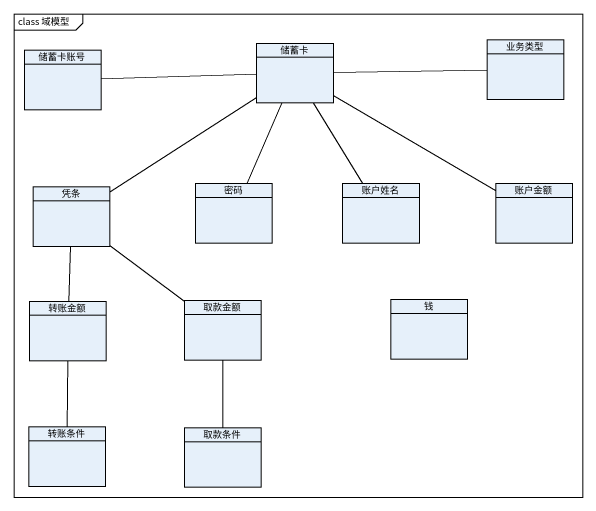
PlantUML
@startuml
mainframe class 域模型
hide circle
hide empty members
class 储蓄卡
class 业务类型
class 储蓄卡账号
class 凭条
class 密码
class 账户姓名
class 账户金额
class 转账金额
class 取款金额
class 钱
class 转账条件
class 取款条件
储蓄卡 -right- 业务类型
储蓄卡 -- 凭条
储蓄卡 -- 密码
储蓄卡 -- 账户姓名
储蓄卡 -right- 账户金额
储蓄卡账号 -right- 储蓄卡
凭条 -- 取款金额
转账金额 -up- 凭条
转账金额 -- 转账条件
取款条件 -up- 取款金额
@enduml
